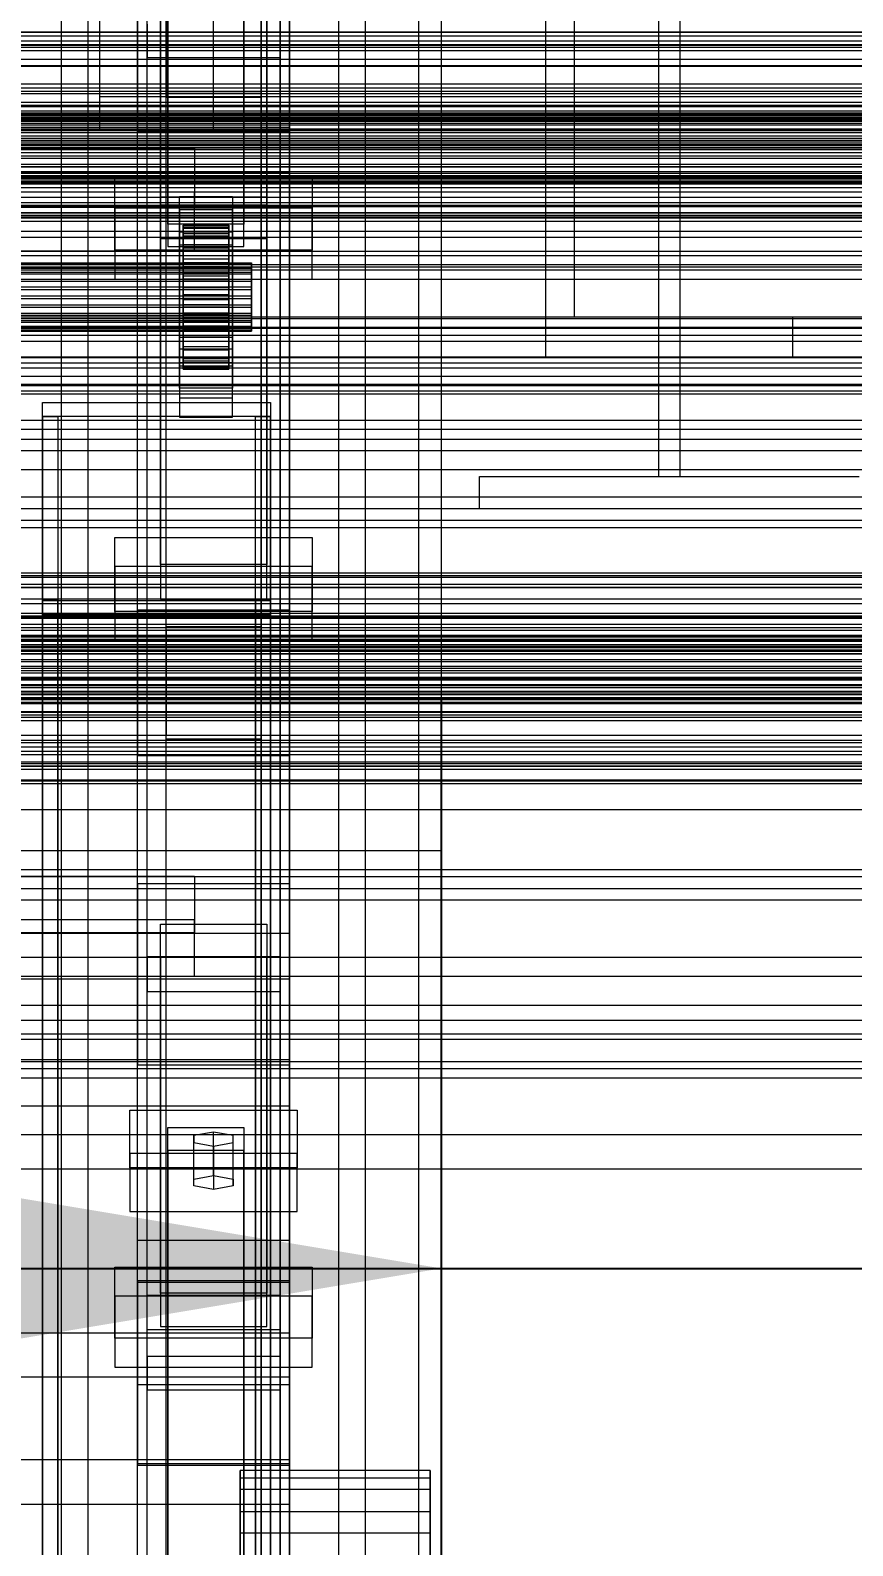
# Model space of a CAD drawing. Header units: millimetres. Extents: x -1970 to 59977, y -50268 to 6837.
# Drawn here: x 381.8 to 598.3, y -35373 to -34974.1 of the extents above; entities that cross this region are included whole.
import ezdxf

# ---------------------------------------------------------------- set-up
doc = ezdxf.new("R2010")
doc.units = ezdxf.units.MM
for name, color, linetype, lineweight in [('COTAS_O', 1, 'Continuous', 0), ('COTAS_P', 1, 'Continuous', 0), ('frontal_briquetadora', 7, 'Continuous', 0), ('frontal_C01', 7, 'Continuous', 0), ('frontal_C02', 7, 'Continuous', 0), ('frontal_C03', 7, 'Continuous', 0), ('frontal_mezcladora', 7, 'Continuous', 0), ('frontal_secador', 7, 'Continuous', 0)]:
    doc.layers.add(name, color=color, linetype=linetype, lineweight=lineweight)
doc.dimstyles.new('R19_100', dxfattribs={"dimtxt": 250, "dimasz": 150, "dimexe": 150, "dimexo": 80, "dimgap": 100, "dimtad": 1, "dimtih": 1, "dimtoh": 1, "dimdsep": 46, "dimcen": 0.09, "dimadec": 0, "dimazin": 0, "dimtfac": 1, "dimtdec": 4, "dimtofl": 0, "dimtmove": 0, "dimatfit": 3, "dimfxl": 1, "dimtolj": 1, "dimtzin": 0, "dimarcsym": 0})

# ---------------------------------------------------------------- blocks, each defined once
blk = doc.blocks.new('*D37')
at = {"layer": 'COTAS_P', "color": 0, "lineweight": -2, "transparency": 16777216}
for p, q in [((-1750, -35420), (-1750, -34450)), ((2600, -35420), (2600, -34450)), ((-1600, -34600), (2450, -34600))]:
    blk.add_line(p, q, dxfattribs=at)
at = {"layer": 'COTAS_P', "color": 0, "transparency": 16777216}
for points in [[(-1600, -34575), (-1600, -34625), (-1750, -34600)], [(2450, -34575), (2450, -34625), (2600, -34600)]]:
    blk.add_solid(points, dxfattribs=at)
at = {"layer": 'Defpoints', "color": 0, "transparency": 16777216}
for p in [(2600, -34600), (-1750, -35500), (2600, -35500)]:
    blk.add_point(p, dxfattribs=at)
blk = doc.blocks.new('*D45')
at = {"layer": 'COTAS_O', "color": 0, "lineweight": -2, "transparency": 16777216}
for p, q in [((-1480, -35920), (-1480, -35150)), ((490, -35920), (490, -35150)), ((-1330, -35300), (340, -35300))]:
    blk.add_line(p, q, dxfattribs=at)
at = {"layer": 'COTAS_O', "color": 0, "transparency": 16777216}
for points in [[(-1330, -35275), (-1330, -35325), (-1480, -35300)], [(340, -35275), (340, -35325), (490, -35300)]]:
    blk.add_solid(points, dxfattribs=at)
at = {"layer": 'Defpoints', "color": 0, "transparency": 16777216}
for p in [(490, -35300), (-1480, -36000), (490, -36000)]:
    blk.add_point(p, dxfattribs=at)
blk = doc.blocks.new('*D47')
at = {"layer": 'COTAS_O', "color": 0, "lineweight": -2, "transparency": 16777216}
for p, q in [((-1400, -35920), (-1400, -35150)), ((1400, -35920), (1400, -35150)), ((-1250, -35300), (1250, -35300))]:
    blk.add_line(p, q, dxfattribs=at)
at = {"layer": 'COTAS_O', "color": 0, "transparency": 16777216}
for points in [[(-1250, -35275), (-1250, -35325), (-1400, -35300)], [(1250, -35275), (1250, -35325), (1400, -35300)]]:
    blk.add_solid(points, dxfattribs=at)
at = {"layer": 'Defpoints', "color": 0, "transparency": 16777216}
for p in [(1400, -35300), (-1400, -36000), (1400, -36000)]:
    blk.add_point(p, dxfattribs=at)

msp = doc.modelspace()

# ---------------------------------------------------------------- linework, layer by layer
at = {"layer": 'frontal_briquetadora'}
for p, q in [((430, -35000), (430, -34710)), ((484, -35988), (484, -34950)), ((490, -35988), (490, -34950)), ((-1330, -35000), (490, -35000)), ((315, -35000), (430, -35000)), ((490, -35010), (490, -35000)), ((-1330, -35010), (490, -35010)), ((490, -35190), (490, -35010)), ((385, -35872.053), (385, -35072.053)), ((385, -35072.053), (445, -35072.053)), ((385, -35075.779), (385, -35072.053)), ((445, -35072.053), (445, -35872.053)), ((445, -35072.053), (445, -35075.779)), ((445, -35075.779), (385, -35075.779)), ((385, -35075.779), (385, -35875.779)), ((385, -35075.779), (389, -35075.779)), ((385, -35124.221), (385, -35075.779)), ((389, -35075.779), (389, -35875.779)), ((389, -35075.779), (389, -35124.221)), ((441, -35875.779), (441, -35075.779)), ((441, -35075.779), (445, -35075.779)), ((441, -35124.221), (441, -35075.779)), ((445, -35875.779), (445, -35075.779)), ((445, -35075.779), (445, -35124.221)), ((385, -35924.221), (385, -35124.221)), ((385, -35124.221), (445, -35124.221)), ((385, -35127.947), (385, -35124.221)), ((389, -35124.221), (385, -35124.221)), ((389, -35924.221), (389, -35124.221)), ((445, -35124.221), (441, -35124.221)), ((441, -35124.221), (441, -35924.221)), ((445, -35124.221), (445, -35924.221)), ((445, -35124.221), (445, -35127.947)), ((445, -35127.947), (385, -35127.947)), ((385, -35127.947), (385, -35927.947)), ((445, -35927.947), (445, -35127.947)), ((-1330, -35190), (490, -35190)), ((490, -35200), (490, -35190)), ((-1330, -35200), (490, -35200))]:
    msp.add_line(p, q, dxfattribs=at)
at = {"layer": 'frontal_C01'}
for p, q in [((390, -35975), (390, -34032.596)), ((397, -35975), (397, -34032.596)), ((463, -35975), (463, -34032.596)), ((470, -35975), (470, -34032.596)), ((390, -35975), (390, -34793.537)), ((397, -35975), (397, -34793.537)), ((463, -35975), (463, -34793.537)), ((470, -35975), (470, -34793.537)), ((410, -35198.763), (410, -34833.511)), ((450, -34833.511), (450, -35198.763)), ((410, -35246.391), (410, -34881.139)), ((450, -35246.391), (450, -34881.139)), ((410, -35292.538), (410, -34927.286)), ((450, -34927.286), (450, -35292.538)), ((417.5, -35575.013), (417.5, -34933.521)), ((442.5, -34933.521), (442.5, -35575.013)), ((412.5, -35218.011), (412.5, -34941.771)), ((447.5, -34941.771), (447.5, -35218.011)), ((412.5, -35227.142), (412.5, -34950.902)), ((447.5, -35227.142), (447.5, -34950.902)), ((417.5, -35600.645), (417.5, -34959.153)), ((442.5, -35600.645), (442.5, -34959.153)), ((410, -35330.64), (410, -34965.388)), ((450, -35330.64), (450, -34965.388)), ((-425, -35005.229), (425, -35005.229)), ((425, -35005.229), (425, -35020.691)), ((425, -35005.229), (425, -35016.66)), ((425, -35016.66), (-425, -35016.66)), ((416, -35027.051), (416, -35017.92)), ((416, -35017.92), (444, -35017.92)), ((416, -35114.663), (416, -35017.92)), ((425, -35032.122), (425, -35016.66)), ((444, -35017.92), (444, -35027.051)), ((444, -35017.92), (444, -35114.663)), ((425, -35020.691), (-425, -35020.691)), ((425, -35032.122), (425, -35020.691)), ((444, -35027.051), (416, -35027.051)), ((416, -35027.051), (416, -35123.795)), ((444, -35123.795), (444, -35027.051)), ((-425, -35032.122), (425, -35032.122)), ((404, -35127.064), (404, -35107.584)), ((404, -35107.584), (456, -35107.584)), ((404, -35115.204), (404, -35107.584)), ((456, -35107.584), (456, -35127.064)), ((456, -35107.584), (456, -35115.204)), ((456, -35115.204), (404, -35115.204)), ((404, -35115.204), (404, -35134.684)), ((444, -35114.663), (416, -35114.663)), ((416, -35114.663), (416, -35123.795)), ((444, -35123.795), (444, -35114.663)), ((456, -35134.684), (456, -35115.204)), ((456, -35127.064), (404, -35127.064)), ((404, -35127.064), (404, -35134.684)), ((416, -35123.795), (444, -35123.795)), ((456, -35134.684), (456, -35127.064)), ((404, -35134.684), (456, -35134.684)), ((450, -35198.763), (410, -35198.763)), ((410, -35198.763), (410, -35246.391)), ((410, -35564.015), (410, -35198.763)), ((450, -35246.391), (450, -35198.763)), ((450, -35198.763), (450, -35564.015)), ((-450, -35211.727), (450, -35211.727)), ((450, -35211.727), (450, -35223.902)), ((450, -35211.727), (450, -35245.066)), ((447.5, -35218.011), (412.5, -35218.011)), ((412.5, -35218.011), (412.5, -35227.142)), ((447.5, -35227.142), (447.5, -35218.011)), ((450, -35223.902), (-450, -35223.902)), ((450, -35257.241), (450, -35223.902)), ((412.5, -35227.142), (447.5, -35227.142)), ((450, -35245.066), (-450, -35245.066)), ((410, -35246.391), (450, -35246.391)), ((410, -35611.642), (410, -35246.391)), ((450, -35257.241), (450, -35245.066)), ((450, -35611.642), (450, -35246.391)), ((-450, -35257.241), (450, -35257.241)), ((408, -35273.564), (408, -35258.345)), ((408, -35258.345), (452, -35258.345)), ((408, -35269.775), (408, -35258.345)), ((452, -35258.345), (452, -35273.564)), ((452, -35258.345), (452, -35269.775)), ((418, -35268.998), (418, -35262.91)), ((418, -35262.91), (438, -35262.91)), ((418, -35413.01), (418, -35262.91)), ((438, -35262.91), (438, -35268.998)), ((438, -35262.91), (438, -35413.01)), ((430, -35264.128), (424.804, -35265.041)), ((424.804, -35265.041), (424.804, -35266.867)), ((424.804, -35276.472), (424.804, -35265.041)), ((424.804, -35266.867), (430, -35267.78)), ((424.804, -35278.298), (424.804, -35266.867)), ((435.196, -35265.041), (430, -35264.128)), ((430, -35275.559), (430, -35264.128)), ((430, -35267.78), (435.196, -35266.867)), ((435.196, -35266.867), (435.196, -35265.041)), ((435.196, -35276.472), (435.196, -35265.041)), ((435.196, -35278.298), (435.196, -35266.867)), ((452, -35269.775), (408, -35269.775)), ((408, -35269.775), (408, -35284.994)), ((438, -35268.998), (418, -35268.998)), ((418, -35268.998), (418, -35419.098)), ((430, -35267.78), (430, -35279.211)), ((438, -35419.098), (438, -35268.998)), ((452, -35284.994), (452, -35269.775)), ((452, -35273.564), (408, -35273.564)), ((408, -35273.564), (408, -35284.994)), ((452, -35284.994), (452, -35273.564)), ((424.804, -35276.472), (430, -35275.559)), ((424.804, -35278.298), (424.804, -35276.472)), ((430, -35279.211), (424.804, -35278.298)), ((430, -35275.559), (435.196, -35276.472)), ((435.196, -35278.298), (430, -35279.211)), ((435.196, -35276.472), (435.196, -35278.298)), ((408, -35284.994), (452, -35284.994)), ((410, -35330.64), (410, -35292.538)), ((410, -35292.538), (450, -35292.538)), ((410, -35474.007), (410, -35292.538)), ((450, -35292.538), (450, -35330.64)), ((450, -35292.538), (450, -35474.007)), ((412.5, -35316.154), (412.5, -35307.023)), ((412.5, -35307.023), (447.5, -35307.023)), ((412.5, -35583.263), (412.5, -35307.023)), ((447.5, -35307.023), (447.5, -35316.154)), ((447.5, -35307.023), (447.5, -35583.263)), ((447.5, -35316.154), (412.5, -35316.154)), ((412.5, -35592.394), (412.5, -35316.154)), ((447.5, -35592.394), (447.5, -35316.154)), ((450, -35330.64), (410, -35330.64)), ((410, -35512.109), (410, -35330.64)), ((450, -35512.109), (450, -35330.64)), ((437, -35358.227), (437, -35353.163)), ((437, -35353.163), (437, -35355.23)), ((487, -35353.163), (437, -35353.163)), ((487, -35355.23), (487, -35353.163)), ((487, -35353.163), (487, -35358.227)), ((437, -35355.23), (437, -35364.113)), ((487, -35355.23), (437, -35355.23)), ((437, -35369.651), (437, -35358.227)), ((487, -35358.227), (437, -35358.227)), ((487, -35364.113), (487, -35355.23)), ((487, -35358.227), (487, -35369.651)), ((437, -35364.113), (437, -35378.459)), ((487, -35364.113), (437, -35364.113)), ((487, -35378.459), (487, -35364.113)), ((437, -35385.694), (437, -35369.651)), ((487, -35369.651), (437, -35369.651)), ((487, -35369.651), (487, -35385.694))]:
    msp.add_line(p, q, dxfattribs=at)
at = {"layer": 'frontal_C02'}
for p, q in [((390, -35975), (390, -33576.746)), ((397, -35975), (397, -33576.746)), ((463, -35975), (463, -33576.746)), ((470, -35975), (470, -33576.746)), ((390, -35975), (390, -34072.136)), ((397, -35975), (397, -34072.136)), ((463, -35975), (463, -34072.136)), ((470, -35975), (470, -34072.136)), ((417.5, -34990.315), (417.5, -34457.893)), ((442.5, -34990.315), (442.5, -34457.893)), ((410, -35000.741), (410, -34650.022)), ((450, -35000.741), (450, -34650.022)), ((410, -35126.72), (410, -34776.002)), ((450, -34776.002), (450, -35126.72)), ((412.5, -34981.217), (412.5, -34799.512)), ((447.5, -34981.217), (447.5, -34799.512)), ((410, -35164.974), (410, -34814.255)), ((450, -35164.974), (450, -34814.255)), ((390, -35975), (390, -34861.253)), ((397, -35975), (397, -34861.253)), ((463, -35975), (463, -34861.253)), ((470, -35975), (470, -34861.253)), ((418, -35025.149), (418, -34877.651)), ((438, -34877.651), (438, -35025.149)), ((418, -34883.496), (418, -35030.995)), ((438, -35030.995), (438, -34883.496)), ((416, -35020.097), (416, -34924.568)), ((444, -34924.568), (444, -35020.097)), ((416, -34933.336), (416, -35028.865)), ((444, -35028.865), (444, -34933.336)), ((410, -34952.924), (410, -35000.741)), ((410, -35303.643), (410, -34952.924)), ((450, -35000.741), (450, -34952.924)), ((450, -34952.924), (450, -35303.643)), ((417.5, -34961.978), (417.5, -34991.687)), ((417.5, -35130.993), (417.5, -34961.978)), ((417.5, -34990.315), (417.5, -34963.35)), ((442.5, -34991.687), (442.5, -34961.978)), ((442.5, -34961.978), (442.5, -35130.993)), ((442.5, -34963.35), (442.5, -34990.315)), ((450, -34966.206), (450, -34977.896)), ((450, -34966.206), (450, -34999.677)), ((412.5, -34972.449), (412.5, -34981.217)), ((447.5, -34981.217), (447.5, -34972.449)), ((450, -34977.896), (-450, -34977.896)), ((450, -35011.368), (450, -34977.896)), ((412.5, -34981.217), (447.5, -34981.217)), ((442.5, -34990.315), (417.5, -34990.315)), ((417.5, -34991.687), (442.5, -34991.687)), ((417.5, -35160.701), (417.5, -34991.687)), ((442.5, -35160.701), (442.5, -34991.687)), ((450, -34999.677), (-450, -34999.677)), ((410, -35000.741), (450, -35000.741)), ((410, -35351.46), (410, -35000.741)), ((450, -35011.368), (450, -34999.677)), ((450, -35351.46), (450, -35000.741)), ((-450, -35011.368), (450, -35011.368)), ((404, -35031.921), (404, -35013.216)), ((404, -35013.216), (456, -35013.216)), ((404, -35020.867), (404, -35013.216)), ((456, -35013.216), (456, -35031.921)), ((456, -35013.216), (456, -35020.867)), ((421, -35021.324), (421, -35017.817)), ((421, -35017.817), (435, -35017.817)), ((421, -35057.983), (421, -35017.817)), ((435, -35017.817), (435, -35021.324)), ((435, -35017.817), (435, -35057.983)), ((456, -35020.867), (404, -35020.867)), ((404, -35020.867), (404, -35039.572)), ((444, -35020.097), (416, -35020.097)), ((416, -35020.097), (416, -35028.865)), ((435, -35021.324), (421, -35021.324)), ((421, -35021.324), (421, -35061.49)), ((435, -35061.49), (435, -35021.324)), ((444, -35028.865), (444, -35020.097)), ((456, -35039.572), (456, -35020.867)), ((438, -35025.149), (418, -35025.149)), ((418, -35025.149), (418, -35030.995)), ((421, -35030.676), (421, -35027.169)), ((421, -35027.169), (435, -35027.169)), ((421, -35067.335), (421, -35027.169)), ((422, -35035.335), (422, -35025.341)), ((422, -35025.341), (422, -35025.817)), ((422, -35025.341), (434, -35025.341)), ((422, -35026.159), (422, -35025.341)), ((422, -35035.561), (422, -35025.817)), ((422, -35025.817), (422, -35027.555)), ((422, -35025.817), (434, -35025.817)), ((422, -35035.723), (422, -35026.159)), ((422, -35026.159), (434, -35026.159)), ((422, -35028.216), (422, -35026.159)), ((422, -35036.384), (422, -35027.555)), ((422, -35027.555), (422, -35030.435)), ((422, -35027.555), (434, -35027.555)), ((434, -35025.817), (434, -35025.341)), ((434, -35025.341), (434, -35035.335)), ((434, -35025.341), (434, -35026.159)), ((434, -35027.555), (434, -35025.817)), ((434, -35025.817), (434, -35035.561)), ((434, -35026.159), (434, -35035.723)), ((434, -35026.159), (434, -35028.216)), ((434, -35030.435), (434, -35027.555)), ((434, -35027.555), (434, -35036.384)), ((435, -35027.169), (435, -35030.676)), ((435, -35027.169), (435, -35067.335)), ((438, -35030.995), (438, -35025.149)), ((416, -35028.865), (444, -35028.865)), ((418, -35030.995), (438, -35030.995)), ((435, -35030.676), (421, -35030.676)), ((421, -35030.676), (421, -35070.843)), ((422, -35036.697), (422, -35028.216)), ((422, -35028.216), (434, -35028.216)), ((422, -35031.37), (422, -35028.216)), ((422, -35037.748), (422, -35030.435)), ((422, -35030.435), (422, -35034.263)), ((422, -35030.435), (434, -35030.435)), ((422, -35038.191), (422, -35031.37)), ((422, -35031.37), (434, -35031.37)), ((422, -35035.408), (422, -35031.37)), ((434, -35028.216), (434, -35036.697)), ((434, -35028.216), (434, -35031.37)), ((434, -35034.263), (434, -35030.435)), ((434, -35030.435), (434, -35037.748)), ((434, -35031.37), (434, -35038.191)), ((434, -35031.37), (434, -35035.408)), ((435, -35070.843), (435, -35030.676)), ((-440, -35035.335), (440, -35035.335)), ((-440, -35035.561), (440, -35035.561)), ((456, -35031.921), (404, -35031.921)), ((404, -35031.921), (404, -35039.572)), ((422, -35039.561), (422, -35034.263)), ((422, -35034.263), (422, -35038.777)), ((422, -35034.263), (434, -35034.263)), ((422, -35035.561), (422, -35035.335)), ((434, -35035.335), (422, -35035.335)), ((422, -35035.335), (422, -35035.723)), ((422, -35040.104), (422, -35035.408)), ((422, -35035.408), (434, -35035.408)), ((422, -35040.054), (422, -35035.408)), ((422, -35036.384), (422, -35035.561)), ((434, -35035.561), (422, -35035.561)), ((434, -35038.777), (434, -35034.263)), ((434, -35034.263), (434, -35039.561)), ((434, -35035.335), (434, -35035.561)), ((434, -35035.723), (434, -35035.335)), ((434, -35035.408), (434, -35040.104)), ((434, -35035.408), (434, -35040.054)), ((434, -35035.561), (434, -35036.384)), ((440, -35035.561), (440, -35035.335)), ((440, -35035.335), (440, -35035.723)), ((440, -35036.384), (440, -35035.561)), ((456, -35039.572), (456, -35031.921)), ((-440, -35035.723), (440, -35035.723)), ((-440, -35036.384), (440, -35036.384)), ((-440, -35036.697), (440, -35036.697)), ((-440, -35037.748), (440, -35037.748)), ((-440, -35038.191), (440, -35038.191)), ((-440, -35039.561), (440, -35039.561)), ((434, -35035.723), (422, -35035.723)), ((422, -35035.723), (422, -35036.697)), ((422, -35037.748), (422, -35036.384)), ((434, -35036.384), (422, -35036.384)), ((434, -35036.697), (422, -35036.697)), ((422, -35036.697), (422, -35038.191)), ((422, -35039.561), (422, -35037.748)), ((434, -35037.748), (422, -35037.748)), ((434, -35038.191), (422, -35038.191)), ((422, -35038.191), (422, -35040.104)), ((422, -35038.777), (422, -35041.699)), ((434, -35038.777), (422, -35038.777)), ((422, -35038.777), (422, -35043.669)), ((422, -35041.699), (422, -35039.561)), ((434, -35039.561), (422, -35039.561)), ((434, -35036.697), (434, -35035.723)), ((434, -35036.384), (434, -35037.748)), ((434, -35038.191), (434, -35036.697)), ((434, -35037.748), (434, -35039.561)), ((434, -35040.104), (434, -35038.191)), ((434, -35041.699), (434, -35038.777)), ((434, -35043.669), (434, -35038.777)), ((434, -35039.561), (434, -35041.699)), ((440, -35035.723), (440, -35036.697)), ((440, -35037.748), (440, -35036.384)), ((440, -35036.697), (440, -35038.191)), ((440, -35039.561), (440, -35037.748)), ((440, -35038.191), (440, -35040.104)), ((440, -35041.699), (440, -35039.561)), ((-440, -35040.104), (440, -35040.104)), ((440, -35041.699), (-440, -35041.699)), ((-440, -35042.304), (440, -35042.304)), ((404, -35039.572), (456, -35039.572)), ((422, -35042.304), (422, -35040.054)), ((422, -35040.054), (434, -35040.054)), ((422, -35044.991), (422, -35040.054)), ((434, -35040.104), (422, -35040.104)), ((422, -35040.104), (422, -35042.304)), ((422, -35041.699), (434, -35041.699)), ((422, -35044.017), (422, -35041.699)), ((434, -35042.304), (422, -35042.304)), ((422, -35042.304), (422, -35044.643)), ((434, -35040.054), (434, -35042.304)), ((434, -35040.054), (434, -35044.991)), ((434, -35042.304), (434, -35040.104)), ((434, -35041.699), (434, -35044.017)), ((434, -35044.643), (434, -35042.304)), ((440, -35040.104), (440, -35042.304)), ((440, -35044.017), (440, -35041.699)), ((440, -35042.304), (440, -35044.643)), ((-440, -35044.017), (440, -35044.017)), ((-440, -35044.643), (440, -35044.643)), ((-440, -35046.355), (440, -35046.355)), ((-440, -35046.96), (440, -35046.96)), ((422, -35044.017), (422, -35043.669)), ((422, -35043.669), (422, -35048.606)), ((422, -35043.669), (434, -35043.669)), ((422, -35046.355), (422, -35044.017)), ((434, -35044.017), (422, -35044.017)), ((422, -35044.643), (422, -35044.991)), ((434, -35044.643), (422, -35044.643)), ((422, -35044.643), (422, -35046.96)), ((422, -35044.991), (434, -35044.991)), ((422, -35049.883), (422, -35044.991)), ((422, -35048.556), (422, -35046.355)), ((422, -35046.355), (422, -35048.606)), ((434, -35046.355), (422, -35046.355)), ((422, -35046.96), (422, -35049.883)), ((434, -35046.96), (422, -35046.96)), ((422, -35046.96), (422, -35049.098)), ((434, -35048.606), (434, -35043.669)), ((434, -35043.669), (434, -35044.017)), ((434, -35044.017), (434, -35046.355)), ((434, -35044.991), (434, -35044.643)), ((434, -35046.96), (434, -35044.643)), ((434, -35044.991), (434, -35049.883)), ((434, -35048.606), (434, -35046.355)), ((434, -35046.355), (434, -35048.556)), ((434, -35049.883), (434, -35046.96)), ((434, -35049.098), (434, -35046.96)), ((440, -35046.355), (440, -35044.017)), ((440, -35044.643), (440, -35046.96)), ((440, -35048.556), (440, -35046.355)), ((440, -35046.96), (440, -35049.098)), ((-440, -35048.556), (440, -35048.556)), ((-440, -35049.098), (440, -35049.098)), ((-440, -35050.468), (440, -35050.468)), ((-440, -35050.911), (440, -35050.911)), ((422, -35050.468), (422, -35048.556)), ((422, -35048.556), (422, -35053.251)), ((434, -35048.556), (422, -35048.556)), ((422, -35048.606), (422, -35053.251)), ((422, -35048.606), (434, -35048.606)), ((422, -35049.098), (422, -35054.396)), ((434, -35049.098), (422, -35049.098)), ((422, -35049.098), (422, -35050.911)), ((422, -35049.883), (434, -35049.883)), ((422, -35054.396), (422, -35049.883)), ((422, -35051.963), (422, -35050.468)), ((422, -35050.468), (422, -35057.289)), ((434, -35050.468), (422, -35050.468)), ((422, -35050.911), (422, -35058.224)), ((434, -35050.911), (422, -35050.911)), ((422, -35050.911), (422, -35052.276)), ((434, -35053.251), (434, -35048.556)), ((434, -35048.556), (434, -35050.468)), ((434, -35053.251), (434, -35048.606)), ((434, -35054.396), (434, -35049.098)), ((434, -35050.911), (434, -35049.098)), ((434, -35049.883), (434, -35054.396)), ((434, -35057.289), (434, -35050.468)), ((434, -35050.468), (434, -35051.963)), ((434, -35058.224), (434, -35050.911)), ((434, -35052.276), (434, -35050.911)), ((440, -35050.468), (440, -35048.556)), ((440, -35049.098), (440, -35050.911)), ((440, -35051.963), (440, -35050.468)), ((440, -35050.911), (440, -35052.276)), ((-440, -35051.963), (440, -35051.963)), ((-440, -35052.276), (440, -35052.276)), ((-440, -35052.937), (440, -35052.937)), ((-440, -35053.099), (440, -35053.099)), ((-440, -35053.324), (440, -35053.324)), ((421, -35068.266), (421, -35054.822)), ((421, -35054.822), (435, -35054.822)), ((421, -35062.472), (421, -35054.822)), ((422, -35052.937), (422, -35051.963)), ((422, -35051.963), (422, -35060.444)), ((434, -35051.963), (422, -35051.963)), ((422, -35052.276), (422, -35061.105)), ((434, -35052.276), (422, -35052.276)), ((422, -35052.276), (422, -35053.099)), ((422, -35053.324), (422, -35052.937)), ((422, -35052.937), (422, -35062.5)), ((434, -35052.937), (422, -35052.937)), ((422, -35053.099), (422, -35062.842)), ((434, -35053.099), (422, -35053.099)), ((422, -35053.099), (422, -35053.324)), ((422, -35053.251), (422, -35057.289)), ((422, -35053.251), (434, -35053.251)), ((422, -35053.324), (422, -35063.318)), ((434, -35053.324), (422, -35053.324)), ((422, -35054.396), (434, -35054.396)), ((422, -35058.224), (422, -35054.396)), ((434, -35060.444), (434, -35051.963)), ((434, -35051.963), (434, -35052.937)), ((434, -35061.105), (434, -35052.276)), ((434, -35053.099), (434, -35052.276)), ((434, -35062.5), (434, -35052.937)), ((434, -35052.937), (434, -35053.324)), ((434, -35062.842), (434, -35053.099)), ((434, -35053.324), (434, -35053.099)), ((434, -35057.289), (434, -35053.251)), ((434, -35063.318), (434, -35053.324)), ((434, -35054.396), (434, -35058.224)), ((435, -35054.822), (435, -35068.266)), ((435, -35054.822), (435, -35062.472)), ((440, -35052.937), (440, -35051.963)), ((440, -35052.276), (440, -35053.099)), ((440, -35053.324), (440, -35052.937)), ((440, -35053.099), (440, -35053.324)), ((435, -35057.983), (421, -35057.983)), ((421, -35057.983), (421, -35061.49)), ((422, -35057.289), (422, -35060.444)), ((422, -35057.289), (434, -35057.289)), ((422, -35058.224), (434, -35058.224)), ((422, -35061.105), (422, -35058.224)), ((434, -35060.444), (434, -35057.289)), ((434, -35058.224), (434, -35061.105)), ((435, -35061.49), (435, -35057.983)), ((421, -35061.49), (435, -35061.49)), ((435, -35062.472), (421, -35062.472)), ((421, -35062.472), (421, -35075.917)), ((422, -35060.444), (422, -35062.5)), ((422, -35060.444), (434, -35060.444)), ((422, -35061.105), (434, -35061.105)), ((422, -35062.842), (422, -35061.105)), ((422, -35062.5), (422, -35063.318)), ((422, -35062.5), (434, -35062.5)), ((422, -35062.842), (434, -35062.842)), ((422, -35063.318), (422, -35062.842)), ((422, -35063.318), (434, -35063.318)), ((434, -35062.5), (434, -35060.444)), ((434, -35061.105), (434, -35062.842)), ((434, -35063.318), (434, -35062.5)), ((434, -35062.842), (434, -35063.318)), ((435, -35075.917), (435, -35062.472)), ((435, -35067.335), (421, -35067.335)), ((421, -35067.335), (421, -35070.843)), ((435, -35070.843), (435, -35067.335)), ((435, -35068.266), (421, -35068.266)), ((421, -35068.266), (421, -35075.917)), ((421, -35070.843), (435, -35070.843)), ((435, -35075.917), (435, -35068.266)), ((421, -35075.917), (435, -35075.917)), ((450, -35126.72), (410, -35126.72)), ((410, -35126.72), (410, -35164.974)), ((410, -35477.439), (410, -35126.72)), ((450, -35164.974), (450, -35126.72)), ((450, -35126.72), (450, -35477.439)), ((417.5, -35160.701), (417.5, -35130.993)), ((417.5, -35130.993), (442.5, -35130.993)), ((442.5, -35130.993), (442.5, -35160.701)), ((442.5, -35132.029), (417.5, -35132.029)), ((417.5, -35132.029), (417.5, -35159.666)), ((417.5, -35601.333), (417.5, -35132.029)), ((442.5, -35159.666), (442.5, -35132.029)), ((442.5, -35132.029), (442.5, -35601.333)), ((412.5, -35150.231), (412.5, -35141.463)), ((412.5, -35141.463), (447.5, -35141.463)), ((412.5, -35323.167), (412.5, -35141.463)), ((447.5, -35141.463), (447.5, -35150.231)), ((447.5, -35141.463), (447.5, -35323.167)), ((447.5, -35150.231), (412.5, -35150.231)), ((412.5, -35331.935), (412.5, -35150.231)), ((447.5, -35331.935), (447.5, -35150.231)), ((417.5, -35159.666), (442.5, -35159.666)), ((417.5, -35628.97), (417.5, -35159.666)), ((442.5, -35160.701), (417.5, -35160.701)), ((442.5, -35628.97), (442.5, -35159.666)), ((410, -35164.974), (450, -35164.974)), ((410, -35515.692), (410, -35164.974)), ((450, -35515.692), (450, -35164.974)), ((-425, -35196.786), (425, -35196.786)), ((425, -35196.786), (425, -35211.633)), ((425, -35196.786), (425, -35208.262)), ((425, -35208.262), (-425, -35208.262)), ((416, -35218.157), (416, -35209.389)), ((416, -35209.389), (444, -35209.389)), ((416, -35306.517), (416, -35209.389)), ((425, -35223.11), (425, -35208.262)), ((444, -35209.389), (444, -35218.157)), ((444, -35209.389), (444, -35306.517)), ((425, -35211.633), (-425, -35211.633)), ((425, -35223.11), (425, -35211.633)), ((444, -35218.157), (416, -35218.157)), ((416, -35218.157), (416, -35315.285)), ((444, -35315.285), (444, -35218.157)), ((-425, -35223.11), (425, -35223.11)), ((404, -35318.341), (404, -35299.636)), ((404, -35299.636), (456, -35299.636)), ((404, -35307.287), (404, -35299.636)), ((456, -35299.636), (456, -35318.341)), ((456, -35299.636), (456, -35307.287)), ((450, -35303.277), (410, -35303.277)), ((410, -35303.277), (410, -35351.825)), ((410, -35590.878), (410, -35303.277)), ((410, -35351.46), (410, -35303.643)), ((410, -35303.643), (450, -35303.643)), ((444, -35306.517), (416, -35306.517)), ((416, -35306.517), (416, -35315.285)), ((444, -35315.285), (444, -35306.517)), ((450, -35351.825), (450, -35303.277)), ((450, -35303.277), (450, -35590.878)), ((450, -35303.643), (450, -35351.46)), ((456, -35307.287), (404, -35307.287)), ((404, -35307.287), (404, -35325.992)), ((456, -35325.992), (456, -35307.287)), ((-450, -35316.924), (450, -35316.924)), ((456, -35318.341), (404, -35318.341)), ((404, -35318.341), (404, -35325.992)), ((416, -35315.285), (444, -35315.285)), ((450, -35316.924), (450, -35328.615)), ((450, -35316.924), (450, -35350.396)), ((456, -35325.992), (456, -35318.341)), ((404, -35325.992), (456, -35325.992)), ((447.5, -35323.167), (412.5, -35323.167)), ((412.5, -35323.167), (412.5, -35331.935)), ((447.5, -35331.935), (447.5, -35323.167)), ((450, -35328.615), (-450, -35328.615)), ((450, -35362.087), (450, -35328.615)), ((412.5, -35331.935), (447.5, -35331.935)), ((450, -35350.396), (-450, -35350.396)), ((450, -35362.087), (450, -35350.396)), ((450, -35351.46), (410, -35351.46)), ((410, -35351.825), (450, -35351.825)), ((410, -35639.425), (410, -35351.825)), ((450, -35639.425), (450, -35351.825)), ((-450, -35362.087), (450, -35362.087))]:
    msp.add_line(p, q, dxfattribs=at)
at = {"layer": 'frontal_C03'}
for p, q in [((-1250, -34974.537), (1250, -34974.537)), ((1250, -34974.573), (-1250, -34974.573)), ((1250, -34975.63), (-1250, -34975.63)), ((-1250, -34976.875), (1250, -34976.875)), ((1250, -34977.938), (-1250, -34977.938)), ((-1250, -34978.004), (1250, -34978.004)), ((1250, -34978.591), (-1250, -34978.591)), ((1250, -34979.473), (-1250, -34979.473)), ((-1250, -34981.724), (1250, -34981.724)), ((-1250, -34983.32), (1250, -34983.32)), ((-1250, -34988.167), (1250, -34988.167)), ((1250, -34989.279), (-1250, -34989.279)), ((-1250, -34990.123), (1250, -34990.123)), ((1250, -34990.16), (-1250, -34990.16)), ((1250, -34990.814), (-1250, -34990.814)), ((1500, -34995.334), (-1500, -34995.334)), ((1250, -34993.121), (-1250, -34993.121)), ((-1250, -34994.178), (1250, -34994.178)), ((-1268, -34996.141), (1268, -34996.141)), ((-1268, -34996.365), (1268, -34996.365)), ((-1268, -34996.53), (1268, -34996.53)), ((-1268, -34997.187), (1268, -34997.187)), ((-1268, -34997.505), (1268, -34997.505)), ((-1268, -34998.551), (1268, -34998.551)), ((-1268, -34999), (1268, -34999)), ((-1250, -34995.768), (1250, -34995.768)), ((1250, -34997.031), (-1250, -34997.031)), ((1250, -34997.949), (-1250, -34997.949)), ((1250, -34998.088), (-1250, -34998.088)), ((-1268, -35000.363), (1268, -35000.363)), ((-1268, -35000.913), (1268, -35000.913)), ((-1268, -35002.501), (1268, -35002.501)), ((1268, -35003.114), (-1268, -35003.114)), ((1250, -35000.395), (-1250, -35000.395)), ((1250, -35001.049), (-1250, -35001.049)), ((1250, -35001.93), (-1250, -35001.93)), ((1530, -35005.129), (-1530, -35005.129)), ((-1500, -35004.317), (1500, -35004.317)), ((-1268, -35004.818), (1268, -35004.818)), ((-1268, -35005.453), (1268, -35005.453)), ((-1268, -35007.156), (1268, -35007.156)), ((-1250, -35004.006), (1250, -35004.006)), ((-1250, -35006.264), (1250, -35006.264)), ((1530, -35010.129), (-1530, -35010.129)), ((-1268, -35007.77), (1268, -35007.77)), ((-1268, -35009.357), (1268, -35009.357)), ((-1268, -35009.907), (1268, -35009.907)), ((-1268, -35011.271), (1268, -35011.271)), ((-1268, -35011.72), (1268, -35011.72)), ((-1268, -35012.766), (1268, -35012.766)), ((-1268, -35013.083), (1268, -35013.083)), ((-1268, -35013.741), (1268, -35013.741)), ((-1268, -35013.905), (1268, -35013.905)), ((-1268, -35014.13), (1268, -35014.13)), ((1250, -35011.737), (-1250, -35011.737)), ((-1250, -35012.322), (1250, -35012.322)), ((1250, -35012.618), (-1250, -35012.618)), ((1250, -35013.271), (-1250, -35013.271)), ((-1250, -35014.503), (1250, -35014.503)), ((1250, -35015.579), (-1250, -35015.579)), ((-1250, -35016.636), (1250, -35016.636)), ((1250, -35019.488), (-1250, -35019.488)), ((-1250, -35020.147), (1250, -35020.147)), ((1250, -35020.546), (-1250, -35020.546)), ((-1250, -35022.103), (1250, -35022.103)), ((1250, -35022.853), (-1250, -35022.853)), ((1250, -35023.506), (-1250, -35023.506)), ((1250, -35024.388), (-1250, -35024.388)), ((-1250, -35026.95), (1250, -35026.95)), ((-1250, -35028.547), (1250, -35028.547)), ((-1250, -35032.266), (1250, -35032.266)), ((-1250, -35033.395), (1250, -35033.395)), ((-1250, -35035.733), (1250, -35035.733)), ((-1250, -35036.318), (1250, -35036.318)), ((-1250, -35037.115), (1250, -35037.115)), ((1250, -35050.062), (-1250, -35050.062)), ((1250, -35052.554), (-1250, -35052.554)), ((1250, -35054.381), (-1250, -35054.381)), ((-1500, -35055.95), (1500, -35055.95)), ((1250, -35061.687), (-1250, -35061.687)), ((1500, -35067.358), (-1500, -35067.358)), ((1250, -35065.216), (-1250, -35065.216)), ((1500, -35067.643), (-1500, -35067.643)), ((-1270, -35068.997), (1270, -35068.997)), ((1270, -35069.896), (-1270, -35069.896)), ((-1500, -35079.051), (1500, -35079.051)), ((1250, -35076.838), (-1250, -35076.838)), ((1250, -35081.828), (-1250, -35081.828)), ((1250, -35096.975), (-1250, -35096.975)), ((1250, -35103.087), (-1250, -35103.087)), ((-1250, -35116.939), (1250, -35116.939)), ((-1250, -35117.572), (1250, -35117.572)), ((-1250, -35118.036), (1250, -35118.036)), ((-1250, -35119.892), (1250, -35119.892)), ((1250, -35120.726), (-1250, -35120.726)), ((-1250, -35120.788), (1250, -35120.788)), ((-1250, -35123.74), (1250, -35123.74)), ((-1250, -35125.008), (1250, -35125.008)), ((1570, -35128.303), (-1570, -35128.303)), ((1570, -35128.562), (-1570, -35128.562)), ((-1250, -35127.542), (1250, -35127.542)), ((-1250, -35128.855), (1250, -35128.855)), ((-1250, -35130.407), (1250, -35130.407)), ((1570, -35131.347), (-1570, -35131.347)), ((1570, -35132.085), (-1570, -35132.085)), ((-1500, -35133.329), (1500, -35133.329)), ((-1500, -35133.553), (1500, -35133.553)), ((-1500, -35133.718), (1500, -35133.718)), ((-1500, -35134.375), (1500, -35134.375)), ((-1500, -35134.693), (1500, -35134.693)), ((-1250, -35134.888), (1250, -35134.888)), ((1570, -35137.231), (-1570, -35137.231)), ((1570, -35138.335), (-1570, -35138.335)), ((-1500, -35135.739), (1500, -35135.739)), ((-1500, -35136.188), (1500, -35136.188)), ((-1500, -35137.551), (1500, -35137.551)), ((-1500, -35138.101), (1500, -35138.101)), ((1250, -35136.619), (-1250, -35136.619)), ((-1500, -35139.689), (1500, -35139.689)), ((1500, -35140.302), (-1500, -35140.302)), ((-1500, -35142.006), (1500, -35142.006)), ((-1500, -35142.641), (1500, -35142.641)), ((-1250, -35141.427), (1250, -35141.427)), ((-1250, -35143.22), (1250, -35143.22)), ((-1570, -35145.059), (1570, -35145.059)), ((1570, -35146.361), (-1570, -35146.361)), ((-1500, -35144.345), (1500, -35144.345)), ((-1500, -35144.958), (1500, -35144.958)), ((-1500, -35146.546), (1500, -35146.546)), ((-1500, -35147.096), (1500, -35147.096)), ((1250, -35146.472), (-1250, -35146.472)), ((-1500, -35148.459), (1500, -35148.459)), ((-1500, -35148.908), (1500, -35148.908)), ((-1500, -35149.954), (1500, -35149.954)), ((-1500, -35150.272), (1500, -35150.272)), ((-1500, -35150.929), (1500, -35150.929)), ((-1500, -35151.093), (1500, -35151.093)), ((-1250, -35148.028), (1250, -35148.028)), ((-1250, -35149.759), (1250, -35149.759)), ((1570, -35153.639), (-1570, -35153.639)), ((1570, -35154.941), (-1570, -35154.941)), ((-1500, -35151.318), (1500, -35151.318)), ((1250, -35153.528), (-1250, -35153.528)), ((-1250, -35154.239), (1250, -35154.239)), ((-1250, -35155.792), (1250, -35155.792)), ((1570, -35161.665), (-1570, -35161.665)), ((1570, -35162.769), (-1570, -35162.769)), ((-1250, -35159.639), (1250, -35159.639)), ((-1250, -35160.906), (1250, -35160.906)), ((-1250, -35163.859), (1250, -35163.859)), ((-1250, -35164.755), (1250, -35164.755)), ((-1250, -35166.611), (1250, -35166.611)), ((-1250, -35167.075), (1250, -35167.075)), ((1570, -35167.915), (-1570, -35167.915)), ((1570, -35168.653), (-1570, -35168.653)), ((-1250, -35167.708), (1250, -35167.708)), ((1570, -35171.438), (-1570, -35171.438)), ((1570, -35171.697), (-1570, -35171.697)), ((1250, -35172.458), (-1250, -35172.458)), ((1250, -35179.274), (-1250, -35179.274)), ((1250, -35196.913), (-1250, -35196.913)), ((1250, -35203.025), (-1250, -35203.025)), ((1250, -35218.172), (-1250, -35218.172)), ((1250, -35223.162), (-1250, -35223.162)), ((-1500, -35230.719), (1500, -35230.719)), ((1250, -35234.784), (-1250, -35234.784)), ((1250, -35238.313), (-1250, -35238.313)), ((1500, -35239.702), (-1500, -35239.702)), ((1250, -35245.619), (-1250, -35245.619)), ((1250, -35247.446), (-1250, -35247.446)), ((1250, -35249.938), (-1250, -35249.938)), ((1500, -35264.825), (-1500, -35264.825)), ((-1500, -35273.808), (1500, -35273.808))]:
    msp.add_line(p, q, dxfattribs=at)
at = {"layer": 'frontal_mezcladora'}
for p, q in [((400, -34908.5), (400, -34991.5)), ((517.5, -35049.5), (517.5, -34910.5)), ((525, -35049.5), (525, -34910.5)), ((547.2, -35091.5), (547.2, -34908.5)), ((552.8, -35091.5), (552.8, -34908.5)), ((400, -34991.5), (750, -34991.5)), ((400, -34991.5), (400, -35000)), ((400, -35000), (750, -35000)), ((-750, -35049.5), (750, -35049.5)), ((517.5, -35049.5), (582.5, -35049.5)), ((517.5, -35060), (517.5, -35049.5)), ((517.5, -35049.5), (525, -35049.5)), ((582.5, -35060), (582.5, -35049.5)), ((-750, -35060), (750, -35060)), ((517.5, -35060), (582.5, -35060)), ((500, -35091.5), (600, -35091.5)), ((500, -35100), (500, -35091.5)), ((547.2, -35091.5), (552.8, -35091.5)), ((500, -35100), (600, -35100))]:
    msp.add_line(p, q, dxfattribs=at)
at = {"layer": 'frontal_secador'}
for p, q in [((-1360, -34983.5), (1360, -34983.5)), ((-1250, -34983.5), (1250, -34983.5)), ((1360, -34993.853), (-1360, -34993.853)), ((1360, -35003.5), (-1360, -35003.5)), ((1250, -35004.076), (-1250, -35004.076)), ((1360, -35011.784), (-1360, -35011.784)), ((1360, -35018.141), (-1360, -35018.141)), ((1360, -35022.137), (-1360, -35022.137)), ((1360, -35023.5), (-1360, -35023.5)), ((1250, -35023.25), (-1250, -35023.25)), ((1250, -35039.715), (-1250, -35039.715)), ((1250, -35052.349), (-1250, -35052.349)), ((1250, -35060.291), (-1250, -35060.291)), ((1250, -35063), (-1250, -35063)), ((-1240, -35084.711), (1240, -35084.711)), ((-1240, -35089.711), (1240, -35089.711)), ((-1400, -35100), (1400, -35100)), ((-1250, -35100), (1250, -35100)), ((-1250, -35105), (1250, -35105)), ((-1240, -35139.711), (1240, -35139.711)), ((-1240, -35144.711), (1240, -35144.711)), ((-1250, -35195), (1250, -35195)), ((-1250, -35200), (1250, -35200))]:
    msp.add_line(p, q, dxfattribs=at)

# ---------------------------------------------------------------- dimensions: what is measured, and where the dimension line sits
at = {"layer": 'COTAS_O'}
for p1, p2, picture, middle in [((-1480, -36000), (490, -36000), '*D45', (-495, -35300)), ((-1400, -36000), (1400, -36000), '*D47', (0, -35300))]:
    dim = msp.add_aligned_dim(p1=p1, p2=p2, distance=700, text='<> O', dimstyle='R19_100', dxfattribs=at)
    dim.commit()
    dim.dimension.update_dxf_attribs({"geometry": picture, "text_midpoint": middle})
at = {"layer": 'COTAS_P'}
dim = msp.add_aligned_dim(p1=(-1750, -35500), p2=(2600, -35500), distance=900, text='<> P', dimstyle='R19_100', dxfattribs=at)
dim.commit()
dim.dimension.update_dxf_attribs({"geometry": '*D37', "text_midpoint": (425, -34600)})

doc.saveas('drawing.dxf')
